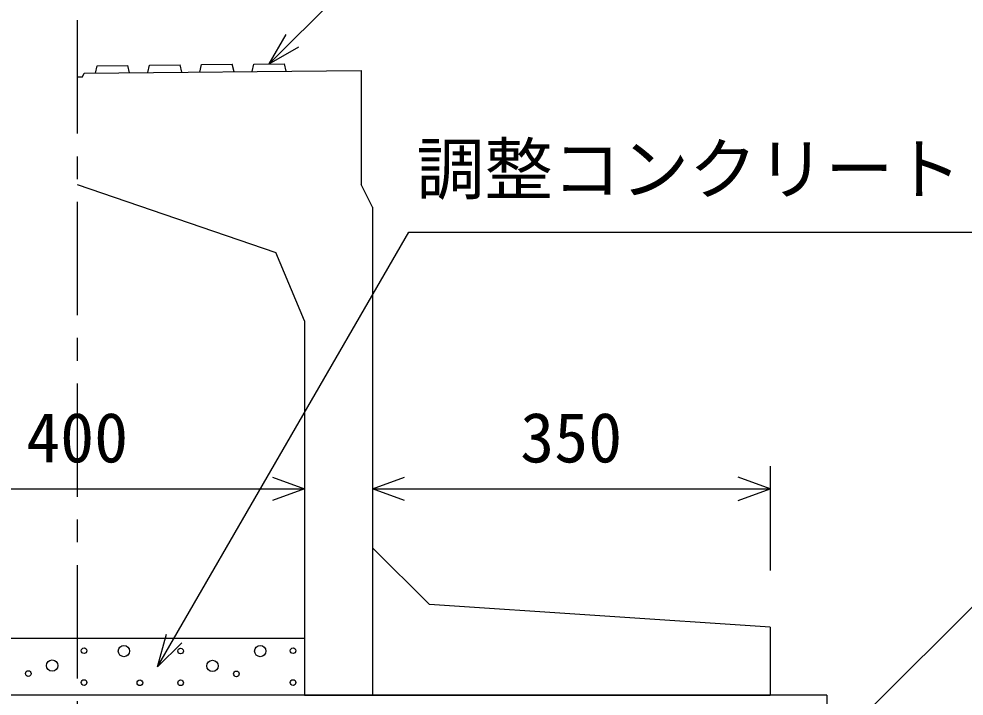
# Model space of a CAD drawing. Units: millimetres, scale not verified. Extents: x -16800 to 16800, y -5940 to 5940.
# Drawn here: x 1799 to 2631, y 3023 to 3620 of the extents above; entities that cross this region are included whole.
import ezdxf
from ezdxf.enums import TextEntityAlignment as Align

# ---------------------------------------------------------------- set-up
doc = ezdxf.new("R2010")
doc.units = ezdxf.units.MM
doc.header["$LTSCALE"] = 20
doc.linetypes.add('CHAIN1', pattern=[8, 5, -1, 1, -1])
for name, color, linetype, lineweight in [('0-0_DIM', 7, 'Continuous', 25), ('0-2_HATCH', 6, 'Continuous', 25), ('0-5_OUTLINE', 3, 'Continuous', 25)]:
    doc.layers.add(name, color=color, linetype=linetype, lineweight=lineweight)
doc.styles.add('ＭＳ ゴシック', font='')
doc.styles.get('ＭＳ ゴシック').set_extended_font_data('MS Gothic')

msp = doc.modelspace()

# ---------------------------------------------------------------- linework, layer by layer
at = {"layer": '0-0_DIM'}
for p, q in [((2018.95, 3580.16), (2161.16, 3722.37)), ((2018.95, 3580.16), (2033.95, 3606.14)), ((2018.95, 3580.16), (2044.93, 3595.15)), ((2460, 3225.93), (2460, 3133.97)), ((1650, 3205.93), (2050, 3205.93)), ((2110, 3205.93), (2460, 3205.93)), ((2673.65, 3137.62), (2510, 2973.97)), ((1920.74, 3048.97), (1928.5, 3077.94)), ((1920.74, 3048.97), (1941.95, 3070.18))]:
    msp.add_line(p, q, dxfattribs=at)
at = {"layer": '0-0_DIM', "linetype": 'CHAIN1'}
msp.add_line((1850, 3618.77), (1850, 2723.97), dxfattribs=at)
at = {"layer": '0-0_DIM'}
for points in [[(1920.74, 3048.97), (2141.85, 3431.94), (2781.05, 3431.94)], [(2021.81, 3216.19), (2050, 3205.93), (2021.81, 3195.67)], [(2138.19, 3195.67), (2110, 3205.93), (2138.19, 3216.19)], [(2431.81, 3195.67), (2460, 3205.93), (2431.81, 3216.19)]]:
    msp.add_lwpolyline(points, dxfattribs=at)
at = {"layer": '0-2_HATCH'}
for p, q in [((1867.45, 3578.64), (1894.45, 3578.91)), ((1896, 3572.43), (1894.45, 3578.91)), ((1912, 3572.59), (1913.45, 3579.1)), ((1913.45, 3579.1), (1940.45, 3579.37)), ((1942, 3572.88), (1940.45, 3579.37)), ((1958, 3573.05), (1959.45, 3579.56)), ((1959.45, 3579.56), (1986.45, 3579.83)), ((1988, 3573.35), (1986.45, 3579.83)), ((2004, 3573.51), (2005.45, 3580.02)), ((2005.45, 3580.02), (2032.45, 3580.29)), ((2034, 3573.81), (2032.45, 3580.29)), ((1866, 3572.13), (1867.45, 3578.64))]:
    msp.add_line(p, q, dxfattribs=at)
for centre, radius in [((1855.93, 3063.28), 2.5), ((1891.09, 3062.99), 5), ((1941, 3062.99), 2.5), ((2011.09, 3062.99), 5), ((2039.95, 3063.28), 2.5), ((1827.89, 3050.15), 5), ((1969.04, 3049.86), 5), ((1806.86, 3043.14), 2.5), ((1990.07, 3042.86), 2.5), ((1855.93, 3035.26), 2.5), ((1905.11, 3034.98), 2.5), ((1941, 3034.98), 2.5), ((2039.95, 3035.26), 2.5)]:
    msp.add_circle(centre, radius, dxfattribs=at)
at = {"layer": '0-5_OUTLINE'}
for p, q in [((1856, 3572.03), (2100, 3574.47)), ((2100, 3574.47), (2100, 3473.97)), ((1850, 3473.97), (2024.79, 3413.97)), ((2110, 3453.97), (2100, 3473.97)), ((2110, 3453.97), (2110, 3023.97)), ((2050, 3353.97), (2024.79, 3413.97)), ((2050, 3353.97), (2050, 3023.97)), ((2110, 3153.97), (2160, 3103.97)), ((2460, 3083.97), (2160, 3103.97)), ((2460, 3083.97), (2460, 3023.97)), ((2050, 3073.97), (1650, 3073.97)), ((2510, 3023.97), (1540, 3023.97)), ((2050, 3023.97), (2460, 3023.97)), ((2510, 3023.97), (2510, 2923.97))]:
    msp.add_line(p, q, dxfattribs=at)
msp.add_lwpolyline([(1850, 3568.77), (1854.5, 3568.77), (1856, 3572.03)], dxfattribs=at)

# ---------------------------------------------------------------- texts
at = {"layer": '0-0_DIM', "style": 'ＭＳ ゴシック'}
for s, p in [('調整コンクリート', (2148.56, 3452.46)), ('400', (1805, 3215.93)), ('350', (2240, 3215.93))]:
    msp.add_text(s, height=43.99, dxfattribs=at).set_placement(p, align=Align.BOTTOM_LEFT)

doc.saveas('drawing.dxf')
